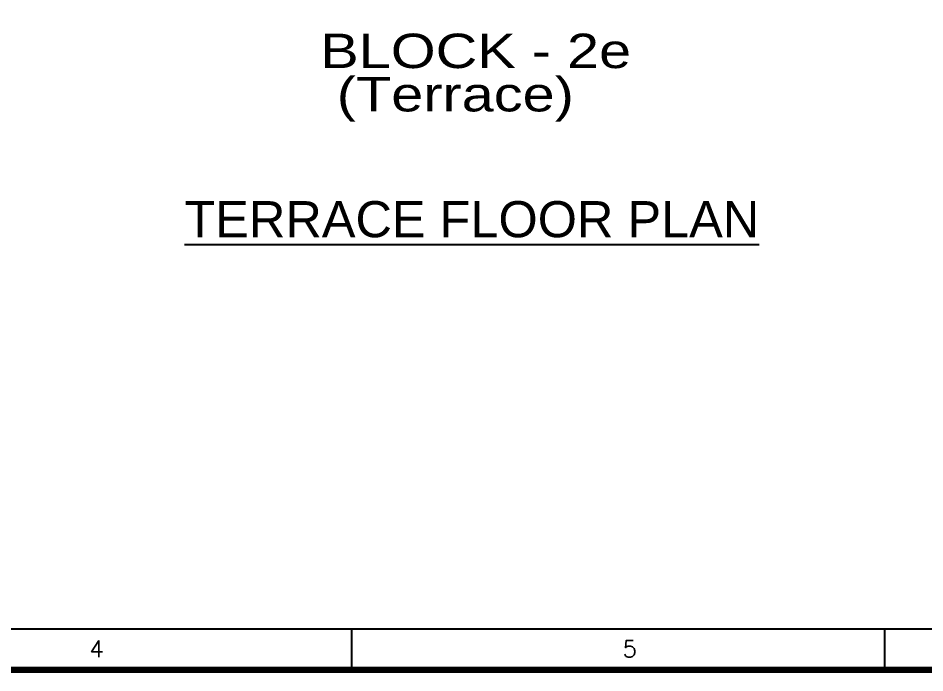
# Model space of a CAD drawing. Extents: x 7897917 to 8423973, y -6487334 to -6173396.
# Drawn here: x 8263473 to 8295101, y -6487334 to -6464495 of the extents above; entities that cross this region are included whole.
import ezdxf
from ezdxf.enums import TextEntityAlignment as Align

# ---------------------------------------------------------------- set-up
doc = ezdxf.new("R2010")
doc.units = 0
doc.header["$LTSCALE"] = 600
doc.header["$MEASUREMENT"] = 0
for name, color, linetype in [('BLOCKS-PROP', 2, 'CONTINUOUS'), ('TEXT', 6, 'CONTINUOUS'), ('TITLE', 7, 'CONTINUOUS')]:
    doc.layers.add(name, color=color, linetype=linetype)
doc.styles.add('AR', font='arial.ttf')
doc.styles.add('ARIAL', font='arial.ttf')
doc.styles.add('ROMANS', font='romans.shx')

# ---------------------------------------------------------------- blocks, each defined once
blk = doc.blocks.new('A$C66962185')
at = {"layer": 'TITLE'}
blk.add_line((360.704, -141176.034), (2.142, -141176.034), dxfattribs=at)
at = {"layer": 'TITLE', "color": 0}
for p, q in [((120.898, -141178.329), (120.898, -141176.034)), ((151.161, -141178.329), (151.161, -141176.034))]:
    blk.add_line(p, q, dxfattribs=at)
at = {"layer": 'TITLE', "color": 7, "const_width": 0.355}
blk.add_lwpolyline([(363, -140928.365), (363, -141178.329), (0, -141178.329), (0, -140928.365)], close=True, dxfattribs=at)
at = {"layer": 'TITLE', "color": 0, "style": 'ROMANS'}
for s, p in [('4', (106.412, -141177.147)), ('5', (136.675, -141177.147))]:
    blk.add_text(s, height=0.952, dxfattribs=at).set_placement(p, align=Align.MIDDLE)

msp = doc.modelspace()

# ---------------------------------------------------------------- block references
at = {"layer": 'TITLE', "xscale": 614.4175770664588, "yscale": 614.4175710082054, "zscale": 614.4175728063115}
msp.add_blockref('A$C66962185', (8200830.809, 80255221.224, 5.788), dxfattribs=at)

# ---------------------------------------------------------------- texts
at = {"layer": 'BLOCKS-PROP', "color": 10, "style": 'ARIAL', "width": 1.2}
for s, p in [('BLOCK - 2e', (8279432.922, -6466236.959, 5.334)), ('(Terrace)', (8278722.916, -6467749.205, 13.504))]:
    msp.add_text(s, height=1200, dxfattribs=at).set_placement(p, align=Align.CENTER)
at = {"layer": 'TEXT', "color": 7, "style": 'AR'}
msp.add_text('%%UTERRACE FLOOR PLAN', height=1260, dxfattribs=at).set_placement((8279298.981, -6472138.263, 2.894), align=Align.CENTER)

doc.saveas('drawing.dxf')
